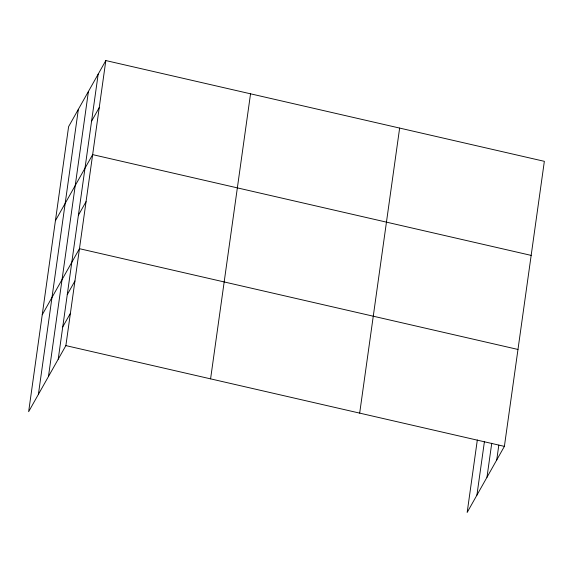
<?xml version="1.0" encoding="UTF-8"?>
<svg xmlns="http://www.w3.org/2000/svg" width="573" height="573" viewBox="0 0 573 573"><rect width="100%" height="100%" fill="white"/><g stroke="black" fill="none" stroke-linecap="round" stroke-linejoin="round"><path stroke-width="0.86" d="M38.405 394.353L78.365 109.307M48.461 376.511L88.421 91.465M58.217 359.199L98.176 74.153M105.833 60.559L68.61 126.626L28.65 411.672L65.874 345.605L105.833 60.559L544.35 161.328L504.39 446.374L467.167 512.441L477.323 439.978M210.585 378.86L250.544 93.814M359.679 413.119L399.639 128.073M476.922 495.129L484.386 441.869M486.978 477.288L491.749 443.237M496.734 459.969L498.811 445.128M91.58 121.182L99.244 107.588M55.423 220.691L92.647 154.624L531.164 255.393M78.394 215.247L86.057 201.653M42.237 314.756L79.461 248.689L517.978 349.458M67.277 294.586L74.934 280.992M62.743 326.889L70.407 313.295M65.874 345.605L504.39 446.374"/></g></svg>
